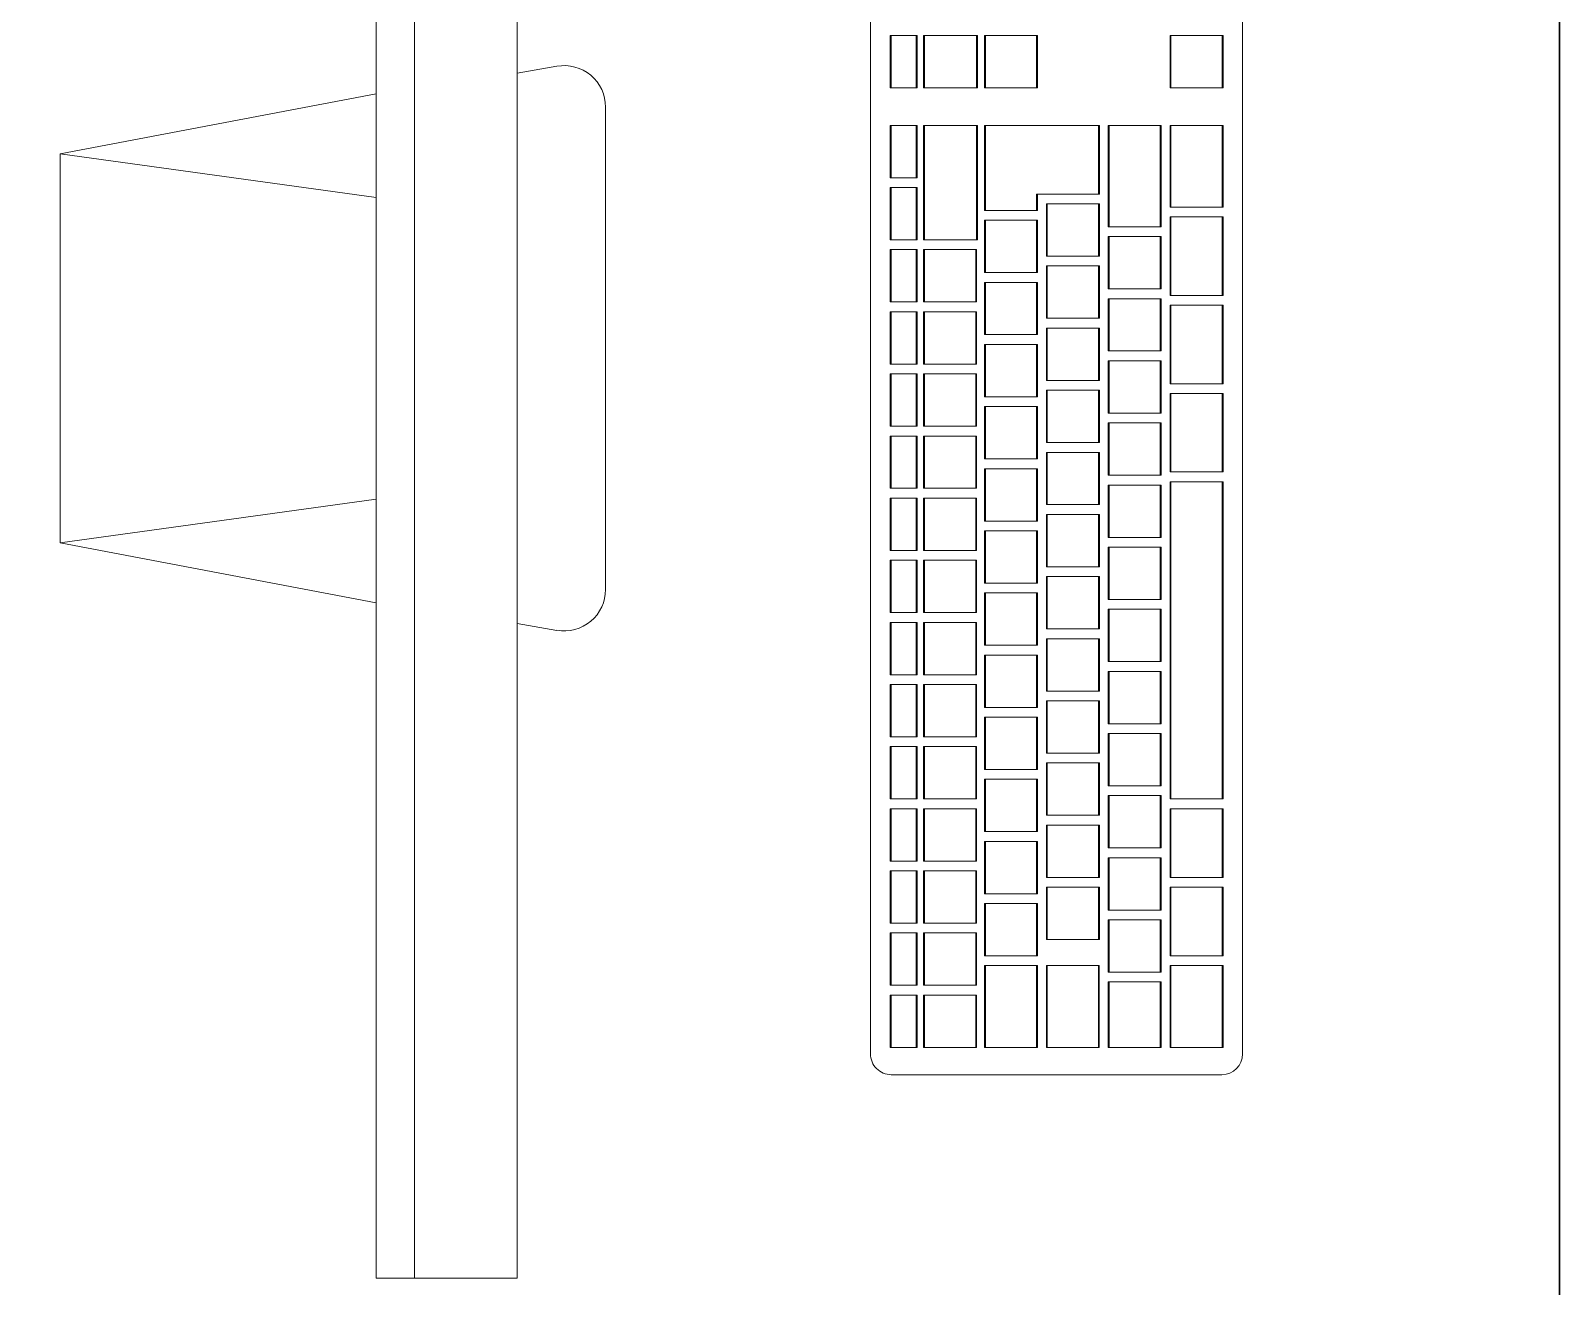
# Model space of a CAD drawing. Header units: millimetres. Extents: x -32954 to 151739, y -65671 to 56243.
# Drawn here: x -17509.9 to -17042, y 45 to 429.1 of the extents above; entities that cross this region are included whole.
import ezdxf

# ---------------------------------------------------------------- set-up
doc = ezdxf.new("R2010")
doc.units = ezdxf.units.MM
for name, color, linetype, lineweight in [('A-GENM', 7, 'Continuous', 9), ('M-EQPM', 7, 'Continuous', 9), ('ТХ_оборудование', 6, 'Continuous', 30)]:
    doc.layers.add(name, color=color, linetype=linetype, lineweight=lineweight)

# ---------------------------------------------------------------- blocks, each defined once
blk = doc.blocks.new('АРМ_Компьютер - ГКБ_АРМ2 _2_2_-10171765-О_ТХ_01')
at = {"layer": 'A-GENM'}
for p, q in [((215.76, -218.66), (-215.83, -218.66)), ((-222.18, -225.01), (-222.18, -326.18)), ((-215.83, -332.53), (215.76, -332.53))]:
    blk.add_line(p, q, dxfattribs=at)
for centre, start, end in [((-215.83, -225.01), 90, 180), ((-215.83, -326.18), 180, 270)]:
    blk.add_arc(centre, 6.35, start, end, dxfattribs=at)
at = {"layer": 'M-EQPM'}
for p, q in [((-77.87, -67.38), (-59.46, 29.37)), ((-59.46, 29.37), (59.46, 29.37)), ((-46.12, -67.38), (-59.46, 29.37)), ((59.46, 29.37), (46.12, -67.38)), ((59.46, 29.37), (77.87, -67.38)), ((-284.46, -67.38), (-284.46, -110.56)), ((284.46, -67.38), (-284.46, -67.38)), ((-284.46, -78.3), (-284.46, -67.38)), ((-284.46, -67.38), (-284.46, -79.06)), ((-284.46, -67.38), (284.46, -67.38)), ((-284.46, -67.38), (284.46, -67.38)), ((-284.46, -79.06), (-284.46, -78.3)), ((284.46, -79.06), (-284.46, -79.06)), ((-284.46, -79.06), (284.46, -79.06)), ((-284.46, -110.56), (284.46, -110.56)), ((-86.27, -122.67), (-84.14, -110.56)), ((84.14, -110.56), (86.27, -122.67)), ((-73.76, -137.58), (73.76, -137.58)), ((-213.83, -232.63), (-213.83, -224.65)), ((-213.83, -224.65), (-197.83, -224.65)), ((-213.83, -224.65), (-213.83, -224.93)), ((-197.83, -224.93), (-213.83, -224.93)), ((-213.83, -224.93), (-213.83, -232.91)), ((-197.83, -224.65), (-197.83, -232.63)), ((-197.83, -224.65), (-197.83, -224.93)), ((-197.83, -232.91), (-197.83, -224.93)), ((-194.83, -232.63), (-194.83, -224.65)), ((-194.83, -224.65), (-178.83, -224.65)), ((-194.83, -224.65), (-194.83, -224.93)), ((-178.83, -224.93), (-194.83, -224.93)), ((-194.83, -224.93), (-194.83, -232.91)), ((-178.83, -224.65), (-178.83, -232.63)), ((-178.83, -224.65), (-178.83, -224.93)), ((-178.83, -232.91), (-178.83, -224.93)), ((-175.83, -232.63), (-175.83, -224.65)), ((-175.83, -224.65), (-159.83, -224.65)), ((-175.83, -224.65), (-175.83, -224.93)), ((-159.83, -224.93), (-175.83, -224.93)), ((-175.83, -224.93), (-175.83, -232.91)), ((-159.83, -224.65), (-159.83, -232.63)), ((-159.83, -224.65), (-159.83, -224.93)), ((-159.83, -232.91), (-159.83, -224.93)), ((-156.83, -232.63), (-156.83, -224.65)), ((-156.83, -224.65), (-140.83, -224.65)), ((-156.83, -224.65), (-156.83, -224.93)), ((-140.83, -224.93), (-156.83, -224.93)), ((-156.83, -224.93), (-156.83, -232.91)), ((-140.83, -224.65), (-140.83, -232.63)), ((-140.83, -224.65), (-140.83, -224.93)), ((-140.83, -232.91), (-140.83, -224.93)), ((-137.83, -232.63), (-137.83, -224.65)), ((-137.83, -224.65), (-121.83, -224.65)), ((-137.83, -224.65), (-137.83, -224.93)), ((-121.83, -224.93), (-137.83, -224.93)), ((-137.83, -224.93), (-137.83, -232.91)), ((-121.83, -224.65), (-121.83, -232.63)), ((-121.83, -224.65), (-121.83, -224.93)), ((-121.83, -232.91), (-121.83, -224.93)), ((-118.83, -232.63), (-118.83, -224.65)), ((-118.83, -224.65), (-102.83, -224.65)), ((-118.83, -224.65), (-118.83, -224.93)), ((-102.83, -224.93), (-118.83, -224.93)), ((-118.83, -224.93), (-118.83, -232.91)), ((-102.83, -224.65), (-102.83, -232.63)), ((-102.83, -224.65), (-102.83, -224.93)), ((-102.83, -232.91), (-102.83, -224.93)), ((-99.83, -232.63), (-99.83, -224.65)), ((-99.83, -224.65), (-83.83, -224.65)), ((-99.83, -224.65), (-99.83, -224.93)), ((-83.83, -224.93), (-99.83, -224.93)), ((-99.83, -224.93), (-99.83, -232.91)), ((-83.83, -224.65), (-83.83, -232.63)), ((-83.83, -224.65), (-83.83, -224.93)), ((-83.83, -232.91), (-83.83, -224.93)), ((-80.83, -232.63), (-80.83, -224.65)), ((-80.83, -224.65), (-64.83, -224.65)), ((-80.83, -224.65), (-80.83, -224.93)), ((-64.83, -224.93), (-80.83, -224.93)), ((-80.83, -224.93), (-80.83, -232.91)), ((-64.83, -224.65), (-64.83, -232.63)), ((-64.83, -224.65), (-64.83, -224.93)), ((-64.83, -232.91), (-64.83, -224.93)), ((-61.83, -232.63), (-61.83, -224.65)), ((-61.83, -224.65), (-45.83, -224.65)), ((-61.83, -224.65), (-61.83, -224.93)), ((-45.83, -224.93), (-61.83, -224.93)), ((-61.83, -224.93), (-61.83, -232.91)), ((-45.83, -224.65), (-45.83, -232.63)), ((-45.83, -224.65), (-45.83, -224.93)), ((-45.83, -232.91), (-45.83, -224.93)), ((-42.83, -232.63), (-42.83, -224.65)), ((-42.83, -224.65), (-26.83, -224.65)), ((-42.83, -224.65), (-42.83, -224.93)), ((-26.83, -224.93), (-42.83, -224.93)), ((-42.83, -224.93), (-42.83, -232.91)), ((-26.83, -224.65), (-26.83, -232.63)), ((-26.83, -224.65), (-26.83, -224.93)), ((-26.83, -232.91), (-26.83, -224.93)), ((-23.83, -232.63), (-23.83, -224.65)), ((-23.83, -224.65), (-7.83, -224.65)), ((-23.83, -224.65), (-23.83, -224.93)), ((-7.83, -224.93), (-23.83, -224.93)), ((-23.83, -224.93), (-23.83, -232.91)), ((-7.83, -224.65), (-7.83, -232.63)), ((-7.83, -224.65), (-7.83, -224.93)), ((-7.83, -232.91), (-7.83, -224.93)), ((-4.83, -232.63), (-4.83, -224.65)), ((-4.83, -224.65), (11.17, -224.65)), ((-4.83, -224.65), (-4.83, -224.93)), ((11.17, -224.93), (-4.83, -224.93)), ((-4.83, -224.93), (-4.83, -232.91)), ((11.17, -224.65), (11.17, -232.63)), ((11.17, -224.65), (11.17, -224.93)), ((11.17, -232.91), (11.17, -224.93)), ((14.17, -232.63), (14.17, -224.65)), ((14.17, -224.65), (30.17, -224.65)), ((14.17, -224.65), (14.17, -224.93)), ((30.17, -224.93), (14.17, -224.93)), ((14.17, -224.93), (14.17, -232.91)), ((30.17, -224.65), (30.17, -232.63)), ((30.17, -224.65), (30.17, -224.93)), ((30.17, -232.91), (30.17, -224.93)), ((33.17, -232.63), (33.17, -224.65)), ((33.17, -224.65), (49.17, -224.65)), ((33.17, -224.65), (33.17, -224.93)), ((49.17, -224.93), (33.17, -224.93)), ((33.17, -224.93), (33.17, -232.91)), ((49.17, -224.65), (49.17, -232.63)), ((49.17, -224.65), (49.17, -224.93)), ((49.17, -232.91), (49.17, -224.93)), ((52.17, -232.63), (52.17, -224.65)), ((52.17, -224.65), (68.17, -224.65)), ((52.17, -224.65), (52.17, -224.93)), ((68.17, -224.93), (52.17, -224.93)), ((52.17, -224.93), (52.17, -232.91)), ((68.17, -224.65), (68.17, -232.63)), ((68.17, -224.65), (68.17, -224.93)), ((68.17, -232.91), (68.17, -224.93)), ((79.67, -232.63), (79.67, -224.65)), ((79.67, -224.65), (95.67, -224.65)), ((79.67, -224.65), (79.67, -224.93)), ((95.67, -224.93), (79.67, -224.93)), ((79.67, -224.93), (79.67, -232.91)), ((95.67, -224.65), (95.67, -232.63)), ((95.67, -224.65), (95.67, -224.93)), ((95.67, -232.91), (95.67, -224.93)), ((-197.83, -232.63), (-213.83, -232.63)), ((-213.83, -232.63), (-213.83, -232.91)), ((-213.83, -232.91), (-197.83, -232.91)), ((-197.83, -232.91), (-197.83, -232.63)), ((-178.83, -232.63), (-194.83, -232.63)), ((-194.83, -232.63), (-194.83, -232.91)), ((-194.83, -232.91), (-178.83, -232.91)), ((-178.83, -232.91), (-178.83, -232.63)), ((-159.83, -232.63), (-175.83, -232.63)), ((-175.83, -232.63), (-175.83, -232.91)), ((-175.83, -232.91), (-159.83, -232.91)), ((-159.83, -232.91), (-159.83, -232.63)), ((-140.83, -232.63), (-156.83, -232.63)), ((-156.83, -232.63), (-156.83, -232.91)), ((-156.83, -232.91), (-140.83, -232.91)), ((-140.83, -232.91), (-140.83, -232.63)), ((-121.83, -232.63), (-137.83, -232.63)), ((-137.83, -232.63), (-137.83, -232.91)), ((-137.83, -232.91), (-121.83, -232.91)), ((-121.83, -232.91), (-121.83, -232.63)), ((-102.83, -232.63), (-118.83, -232.63)), ((-118.83, -232.63), (-118.83, -232.91)), ((-118.83, -232.91), (-102.83, -232.91)), ((-102.83, -232.91), (-102.83, -232.63)), ((-83.83, -232.63), (-99.83, -232.63)), ((-99.83, -232.63), (-99.83, -232.91)), ((-99.83, -232.91), (-83.83, -232.91)), ((-83.83, -232.91), (-83.83, -232.63)), ((-64.83, -232.63), (-80.83, -232.63)), ((-80.83, -232.63), (-80.83, -232.91)), ((-80.83, -232.91), (-64.83, -232.91)), ((-64.83, -232.91), (-64.83, -232.63)), ((-45.83, -232.63), (-61.83, -232.63)), ((-61.83, -232.63), (-61.83, -232.91)), ((-61.83, -232.91), (-45.83, -232.91)), ((-45.83, -232.91), (-45.83, -232.63)), ((-26.83, -232.63), (-42.83, -232.63)), ((-42.83, -232.63), (-42.83, -232.91)), ((-42.83, -232.91), (-26.83, -232.91)), ((-26.83, -232.91), (-26.83, -232.63)), ((-7.83, -232.63), (-23.83, -232.63)), ((-23.83, -232.63), (-23.83, -232.91)), ((-23.83, -232.91), (-7.83, -232.91)), ((-7.83, -232.91), (-7.83, -232.63)), ((11.17, -232.63), (-4.83, -232.63)), ((-4.83, -232.63), (-4.83, -232.91)), ((-4.83, -232.91), (11.17, -232.91)), ((11.17, -232.91), (11.17, -232.63)), ((30.17, -232.63), (14.17, -232.63)), ((14.17, -232.63), (14.17, -232.91)), ((14.17, -232.91), (30.17, -232.91)), ((30.17, -232.91), (30.17, -232.63)), ((49.17, -232.63), (33.17, -232.63)), ((33.17, -232.63), (33.17, -232.91)), ((33.17, -232.91), (49.17, -232.91)), ((49.17, -232.91), (49.17, -232.63)), ((68.17, -232.63), (52.17, -232.63)), ((52.17, -232.63), (52.17, -232.91)), ((52.17, -232.91), (68.17, -232.91)), ((68.17, -232.91), (68.17, -232.63)), ((95.67, -232.63), (79.67, -232.63)), ((79.67, -232.63), (79.67, -232.91)), ((79.67, -232.91), (95.67, -232.91)), ((95.67, -232.91), (95.67, -232.63)), ((-213.83, -250.85), (-213.83, -234.89)), ((-213.83, -234.89), (-197.83, -234.89)), ((-213.83, -234.89), (-213.83, -235.16)), ((-197.83, -235.16), (-213.83, -235.16)), ((-213.83, -235.16), (-213.83, -251.13)), ((-197.83, -234.89), (-197.83, -250.85)), ((-197.83, -234.89), (-197.83, -235.16)), ((-197.83, -251.13), (-197.83, -235.16)), ((-194.83, -250.85), (-194.83, -234.89)), ((-194.83, -234.89), (-178.83, -234.89)), ((-194.83, -234.89), (-194.83, -235.16)), ((-178.83, -235.16), (-194.83, -235.16)), ((-194.83, -235.16), (-194.83, -251.13)), ((-178.83, -234.89), (-178.83, -250.85)), ((-178.83, -234.89), (-178.83, -235.16)), ((-178.83, -251.13), (-178.83, -235.16)), ((-175.83, -250.85), (-175.83, -234.89)), ((-175.83, -234.89), (-159.83, -234.89)), ((-175.83, -234.89), (-175.83, -235.16)), ((-159.83, -235.16), (-175.83, -235.16)), ((-175.83, -235.16), (-175.83, -251.13)), ((-159.83, -234.89), (-159.83, -250.85)), ((-159.83, -234.89), (-159.83, -235.16)), ((-159.83, -251.13), (-159.83, -235.16)), ((-156.83, -250.85), (-156.83, -234.89)), ((-156.83, -234.89), (-140.83, -234.89)), ((-156.83, -234.89), (-156.83, -235.16)), ((-140.83, -235.16), (-156.83, -235.16)), ((-156.83, -235.16), (-156.83, -251.13)), ((-140.83, -234.89), (-140.83, -250.85)), ((-140.83, -234.89), (-140.83, -235.16)), ((-140.83, -251.13), (-140.83, -235.16)), ((-137.83, -250.85), (-137.83, -234.89)), ((-137.83, -234.89), (-121.83, -234.89)), ((-137.83, -234.89), (-137.83, -235.16)), ((-121.83, -235.16), (-137.83, -235.16)), ((-137.83, -235.16), (-137.83, -251.13)), ((-121.83, -234.89), (-121.83, -250.85)), ((-121.83, -234.89), (-121.83, -235.16)), ((-121.83, -251.13), (-121.83, -235.16)), ((-118.83, -250.85), (-118.83, -234.89)), ((-118.83, -234.89), (-102.83, -234.89)), ((-118.83, -234.89), (-118.83, -235.16)), ((-102.83, -235.16), (-118.83, -235.16)), ((-118.83, -235.16), (-118.83, -251.13)), ((-102.83, -234.89), (-102.83, -250.85)), ((-102.83, -234.89), (-102.83, -235.16)), ((-102.83, -251.13), (-102.83, -235.16)), ((-99.83, -250.85), (-99.83, -234.89)), ((-99.83, -234.89), (-83.83, -234.89)), ((-99.83, -234.89), (-99.83, -235.16)), ((-83.83, -235.16), (-99.83, -235.16)), ((-99.83, -235.16), (-99.83, -251.13)), ((-83.83, -234.89), (-83.83, -250.85)), ((-83.83, -234.89), (-83.83, -235.16)), ((-83.83, -251.13), (-83.83, -235.16)), ((-80.83, -250.85), (-80.83, -234.89)), ((-80.83, -234.89), (-64.83, -234.89)), ((-80.83, -234.89), (-80.83, -235.16)), ((-64.83, -235.16), (-80.83, -235.16)), ((-80.83, -235.16), (-80.83, -251.13)), ((-64.83, -234.89), (-64.83, -250.85)), ((-64.83, -234.89), (-64.83, -235.16)), ((-64.83, -251.13), (-64.83, -235.16)), ((-61.83, -250.85), (-61.83, -234.89)), ((-61.83, -234.89), (-45.83, -234.89)), ((-61.83, -234.89), (-61.83, -235.16)), ((-45.83, -235.16), (-61.83, -235.16)), ((-61.83, -235.16), (-61.83, -251.13)), ((-45.83, -234.89), (-45.83, -250.85)), ((-45.83, -234.89), (-45.83, -235.16)), ((-45.83, -251.13), (-45.83, -235.16)), ((-42.83, -250.85), (-42.83, -234.89)), ((-42.83, -234.89), (-26.83, -234.89)), ((-42.83, -234.89), (-42.83, -235.16)), ((-26.83, -235.16), (-42.83, -235.16)), ((-42.83, -235.16), (-42.83, -251.13)), ((-26.83, -234.89), (-26.83, -250.85)), ((-26.83, -234.89), (-26.83, -235.16)), ((-26.83, -251.13), (-26.83, -235.16)), ((-23.83, -250.85), (-23.83, -234.89)), ((-23.83, -234.89), (-7.83, -234.89)), ((-23.83, -234.89), (-23.83, -235.16)), ((-7.83, -235.16), (-23.83, -235.16)), ((-23.83, -235.16), (-23.83, -251.13)), ((-7.83, -234.89), (-7.83, -250.85)), ((-7.83, -234.89), (-7.83, -235.16)), ((-7.83, -251.13), (-7.83, -235.16)), ((-4.83, -250.85), (-4.83, -234.89)), ((-4.83, -234.89), (11.17, -234.89)), ((-4.83, -234.89), (-4.83, -235.16)), ((11.17, -235.16), (-4.83, -235.16)), ((-4.83, -235.16), (-4.83, -251.13)), ((11.17, -234.89), (11.17, -250.85)), ((11.17, -234.89), (11.17, -235.16)), ((11.17, -251.13), (11.17, -235.16)), ((14.17, -250.85), (14.17, -234.89)), ((14.17, -234.89), (30.17, -234.89)), ((14.17, -234.89), (14.17, -235.16)), ((30.17, -235.16), (14.17, -235.16)), ((14.17, -235.16), (14.17, -251.13)), ((30.17, -234.89), (30.17, -250.85)), ((30.17, -234.89), (30.17, -235.16)), ((30.17, -251.13), (30.17, -235.16)), ((33.17, -251.13), (33.17, -234.89)), ((33.17, -234.89), (68.17, -234.89)), ((33.17, -234.89), (33.17, -235.16)), ((68.17, -235.16), (33.17, -235.16)), ((33.17, -235.16), (33.17, -251.4)), ((68.17, -234.89), (68.17, -251.13)), ((68.17, -234.89), (68.17, -235.16)), ((68.17, -251.4), (68.17, -235.16)), ((79.67, -251.13), (79.67, -234.89)), ((79.67, -234.89), (95.67, -234.89)), ((79.67, -234.89), (79.67, -235.16)), ((95.67, -235.16), (79.67, -235.16)), ((79.67, -235.16), (79.67, -251.4)), ((95.67, -234.89), (95.67, -251.13)), ((95.67, -234.89), (95.67, -235.16)), ((95.67, -251.4), (95.67, -235.16)), ((-197.83, -250.85), (-213.83, -250.85)), ((-213.83, -250.85), (-213.83, -251.13)), ((-213.83, -251.13), (-197.83, -251.13)), ((-197.83, -251.13), (-197.83, -250.85)), ((-178.83, -250.85), (-194.83, -250.85)), ((-194.83, -250.85), (-194.83, -251.13)), ((-194.83, -251.13), (-178.83, -251.13)), ((-178.83, -251.13), (-178.83, -250.85)), ((-159.83, -250.85), (-175.83, -250.85)), ((-175.83, -250.85), (-175.83, -251.13)), ((-175.83, -251.13), (-159.83, -251.13)), ((-159.83, -251.13), (-159.83, -250.85)), ((-140.83, -250.85), (-156.83, -250.85)), ((-156.83, -250.85), (-156.83, -251.13)), ((-156.83, -251.13), (-140.83, -251.13)), ((-140.83, -251.13), (-140.83, -250.85)), ((-121.83, -250.85), (-137.83, -250.85)), ((-137.83, -250.85), (-137.83, -251.13)), ((-137.83, -251.13), (-121.83, -251.13)), ((-121.83, -251.13), (-121.83, -250.85)), ((-102.83, -250.85), (-118.83, -250.85)), ((-118.83, -250.85), (-118.83, -251.13)), ((-118.83, -251.13), (-102.83, -251.13)), ((-102.83, -251.13), (-102.83, -250.85)), ((-83.83, -250.85), (-99.83, -250.85)), ((-99.83, -250.85), (-99.83, -251.13)), ((-99.83, -251.13), (-83.83, -251.13)), ((-83.83, -251.13), (-83.83, -250.85)), ((-64.83, -250.85), (-80.83, -250.85)), ((-80.83, -250.85), (-80.83, -251.13)), ((-80.83, -251.13), (-64.83, -251.13)), ((-64.83, -251.13), (-64.83, -250.85)), ((-45.83, -250.85), (-61.83, -250.85)), ((-61.83, -250.85), (-61.83, -251.13)), ((-61.83, -251.13), (-45.83, -251.13)), ((-45.83, -251.13), (-45.83, -250.85)), ((-26.83, -250.85), (-42.83, -250.85)), ((-42.83, -250.85), (-42.83, -251.13)), ((-42.83, -251.13), (-26.83, -251.13)), ((-26.83, -251.13), (-26.83, -250.85)), ((-7.83, -250.85), (-23.83, -250.85)), ((-23.83, -250.85), (-23.83, -251.13)), ((-23.83, -251.13), (-7.83, -251.13)), ((-7.83, -251.13), (-7.83, -250.85)), ((11.17, -250.85), (-4.83, -250.85)), ((-4.83, -250.85), (-4.83, -251.13)), ((-4.83, -251.13), (11.17, -251.13)), ((11.17, -251.13), (11.17, -250.85)), ((30.17, -250.85), (14.17, -250.85)), ((14.17, -250.85), (14.17, -251.13)), ((14.17, -251.13), (30.17, -251.13)), ((30.17, -251.13), (30.17, -250.85)), ((68.17, -251.13), (33.17, -251.13)), ((33.17, -251.4), (33.17, -251.13)), ((33.17, -251.4), (68.17, -251.4)), ((68.17, -251.13), (68.17, -251.4)), ((95.67, -251.13), (79.67, -251.13)), ((79.67, -251.4), (79.67, -251.13)), ((79.67, -251.4), (95.67, -251.4)), ((95.67, -251.13), (95.67, -251.4)), ((-213.83, -269.48), (-213.83, -253.54)), ((-213.83, -253.54), (-188.83, -253.54)), ((-213.83, -253.54), (-213.83, -253.82)), ((-188.83, -253.82), (-213.83, -253.82)), ((-213.83, -253.82), (-213.83, -269.75)), ((-188.83, -253.54), (-188.83, -269.48)), ((-188.83, -253.54), (-188.83, -253.82)), ((-188.83, -269.75), (-188.83, -253.82)), ((-185.83, -269.5), (-185.83, -253.54)), ((-185.83, -253.54), (-169.83, -253.54)), ((-185.83, -253.54), (-185.83, -253.82)), ((-169.83, -253.82), (-185.83, -253.82)), ((-185.83, -253.82), (-185.83, -269.78)), ((-169.83, -253.54), (-169.83, -269.5)), ((-169.83, -253.54), (-169.83, -253.82)), ((-169.83, -269.78), (-169.83, -253.82)), ((-166.83, -269.5), (-166.83, -253.54)), ((-166.83, -253.54), (-150.83, -253.54)), ((-166.83, -253.54), (-166.83, -253.82)), ((-150.83, -253.82), (-166.83, -253.82)), ((-166.83, -253.82), (-166.83, -269.78)), ((-150.83, -253.54), (-150.83, -269.5)), ((-150.83, -253.54), (-150.83, -253.82)), ((-150.83, -269.78), (-150.83, -253.82)), ((-147.83, -269.5), (-147.83, -253.54)), ((-147.83, -253.54), (-131.83, -253.54)), ((-147.83, -253.54), (-147.83, -253.82)), ((-131.83, -253.82), (-147.83, -253.82)), ((-147.83, -253.82), (-147.83, -269.78)), ((-131.83, -253.54), (-131.83, -269.5)), ((-131.83, -253.54), (-131.83, -253.82)), ((-131.83, -269.78), (-131.83, -253.82)), ((-128.83, -269.5), (-128.83, -253.54)), ((-128.83, -253.54), (-112.83, -253.54)), ((-128.83, -253.54), (-128.83, -253.82)), ((-112.83, -253.82), (-128.83, -253.82)), ((-128.83, -253.82), (-128.83, -269.78)), ((-112.83, -253.54), (-112.83, -269.5)), ((-112.83, -253.54), (-112.83, -253.82)), ((-112.83, -269.78), (-112.83, -253.82)), ((-109.83, -269.5), (-109.83, -253.54)), ((-109.83, -253.54), (-93.83, -253.54)), ((-109.83, -253.54), (-109.83, -253.82)), ((-93.83, -253.82), (-109.83, -253.82)), ((-109.83, -253.82), (-109.83, -269.78)), ((-93.83, -253.54), (-93.83, -269.5)), ((-93.83, -253.54), (-93.83, -253.82)), ((-93.83, -269.78), (-93.83, -253.82)), ((-90.83, -269.5), (-90.83, -253.54)), ((-90.83, -253.54), (-74.83, -253.54)), ((-90.83, -253.54), (-90.83, -253.82)), ((-74.83, -253.82), (-90.83, -253.82)), ((-90.83, -253.82), (-90.83, -269.78)), ((-74.83, -253.54), (-74.83, -269.5)), ((-74.83, -253.54), (-74.83, -253.82)), ((-74.83, -269.78), (-74.83, -253.82)), ((-71.83, -269.5), (-71.83, -253.54)), ((-71.83, -253.54), (-55.83, -253.54)), ((-71.83, -253.54), (-71.83, -253.82)), ((-55.83, -253.82), (-71.83, -253.82)), ((-71.83, -253.82), (-71.83, -269.78)), ((-55.83, -253.54), (-55.83, -269.5)), ((-55.83, -253.54), (-55.83, -253.82)), ((-55.83, -269.78), (-55.83, -253.82)), ((-52.83, -269.5), (-52.83, -253.54)), ((-52.83, -253.54), (-36.83, -253.54)), ((-52.83, -253.54), (-52.83, -253.82)), ((-36.83, -253.82), (-52.83, -253.82)), ((-52.83, -253.82), (-52.83, -269.78)), ((-36.83, -253.54), (-36.83, -269.5)), ((-36.83, -253.54), (-36.83, -253.82)), ((-36.83, -269.78), (-36.83, -253.82)), ((-33.83, -269.5), (-33.83, -253.54)), ((-33.83, -253.54), (-17.83, -253.54)), ((-33.83, -253.54), (-33.83, -253.82)), ((-17.83, -253.82), (-33.83, -253.82)), ((-33.83, -253.82), (-33.83, -269.78)), ((-17.83, -253.54), (-17.83, -269.5)), ((-17.83, -253.54), (-17.83, -253.82)), ((-17.83, -269.78), (-17.83, -253.82)), ((-14.83, -269.5), (-14.83, -253.54)), ((-14.83, -253.54), (1.17, -253.54)), ((-14.83, -253.54), (-14.83, -253.82)), ((1.17, -253.82), (-14.83, -253.82)), ((-14.83, -253.82), (-14.83, -269.78)), ((1.17, -253.54), (1.17, -269.5)), ((1.17, -253.54), (1.17, -253.82)), ((1.17, -269.78), (1.17, -253.82)), ((4.17, -269.5), (4.17, -253.54)), ((4.17, -253.54), (20.17, -253.54)), ((4.17, -253.54), (4.17, -253.82)), ((20.17, -253.82), (4.17, -253.82)), ((4.17, -253.82), (4.17, -269.78)), ((20.17, -253.54), (20.17, -269.5)), ((20.17, -253.54), (20.17, -253.82)), ((20.17, -269.78), (20.17, -253.82)), ((23.17, -269.5), (23.17, -253.54)), ((23.17, -253.54), (39.17, -253.54)), ((23.17, -253.54), (23.17, -253.82)), ((39.17, -253.82), (23.17, -253.82)), ((23.17, -253.82), (23.17, -269.78)), ((39.17, -253.54), (39.17, -269.5)), ((39.17, -253.54), (39.17, -253.82)), ((39.17, -269.78), (39.17, -253.82)), ((42.17, -269.5), (42.17, -253.54)), ((42.17, -253.54), (68.17, -253.54)), ((42.17, -253.54), (42.17, -253.82)), ((68.17, -253.82), (42.17, -253.82)), ((42.17, -253.82), (42.17, -269.78)), ((68.17, -253.54), (68.17, -288.43)), ((68.17, -253.54), (68.17, -253.82)), ((68.17, -288.7), (68.17, -253.82)), ((79.67, -253.54), (95.67, -253.54)), ((79.67, -269.48), (79.67, -253.54)), ((79.67, -253.82), (79.67, -253.54)), ((79.67, -253.82), (79.67, -269.75)), ((95.67, -253.82), (79.67, -253.82)), ((95.67, -253.54), (95.67, -269.48)), ((95.67, -253.54), (95.67, -253.82)), ((95.67, -269.75), (95.67, -253.82)), ((-188.83, -269.48), (-213.83, -269.48)), ((-213.83, -269.48), (-213.83, -269.75)), ((-213.83, -269.75), (-188.83, -269.75)), ((-188.83, -269.75), (-188.83, -269.48)), ((-169.83, -269.5), (-185.83, -269.5)), ((-185.83, -269.5), (-185.83, -269.78)), ((-185.83, -269.78), (-169.83, -269.78)), ((-169.83, -269.78), (-169.83, -269.5)), ((-150.83, -269.5), (-166.83, -269.5)), ((-166.83, -269.5), (-166.83, -269.78)), ((-166.83, -269.78), (-150.83, -269.78)), ((-150.83, -269.78), (-150.83, -269.5)), ((-131.83, -269.5), (-147.83, -269.5)), ((-147.83, -269.5), (-147.83, -269.78)), ((-147.83, -269.78), (-131.83, -269.78)), ((-131.83, -269.78), (-131.83, -269.5)), ((-112.83, -269.5), (-128.83, -269.5)), ((-128.83, -269.5), (-128.83, -269.78)), ((-128.83, -269.78), (-112.83, -269.78)), ((-112.83, -269.78), (-112.83, -269.5)), ((-93.83, -269.5), (-109.83, -269.5)), ((-109.83, -269.5), (-109.83, -269.78)), ((-109.83, -269.78), (-93.83, -269.78)), ((-93.83, -269.78), (-93.83, -269.5)), ((-74.83, -269.5), (-90.83, -269.5)), ((-90.83, -269.5), (-90.83, -269.78)), ((-90.83, -269.78), (-74.83, -269.78)), ((-74.83, -269.78), (-74.83, -269.5)), ((-55.83, -269.5), (-71.83, -269.5)), ((-71.83, -269.5), (-71.83, -269.78)), ((-71.83, -269.78), (-55.83, -269.78)), ((-55.83, -269.78), (-55.83, -269.5)), ((-36.83, -269.5), (-52.83, -269.5)), ((-52.83, -269.5), (-52.83, -269.78)), ((-52.83, -269.78), (-36.83, -269.78)), ((-36.83, -269.78), (-36.83, -269.5)), ((-17.83, -269.5), (-33.83, -269.5)), ((-33.83, -269.5), (-33.83, -269.78)), ((-33.83, -269.78), (-17.83, -269.78)), ((-17.83, -269.78), (-17.83, -269.5)), ((1.17, -269.5), (-14.83, -269.5)), ((-14.83, -269.5), (-14.83, -269.78)), ((-14.83, -269.78), (1.17, -269.78)), ((1.17, -269.78), (1.17, -269.5)), ((20.17, -269.5), (4.17, -269.5)), ((4.17, -269.5), (4.17, -269.78)), ((4.17, -269.78), (20.17, -269.78)), ((20.17, -269.78), (20.17, -269.5)), ((39.17, -269.5), (23.17, -269.5)), ((23.17, -269.5), (23.17, -269.78)), ((23.17, -269.78), (39.17, -269.78)), ((39.17, -269.78), (39.17, -269.5)), ((47.17, -269.5), (42.17, -269.5)), ((42.17, -269.78), (42.17, -269.5)), ((42.17, -269.78), (47.17, -269.78)), ((47.17, -288.43), (47.17, -269.5)), ((47.17, -269.5), (47.17, -269.78)), ((47.17, -269.78), (47.17, -288.7)), ((95.67, -269.48), (79.67, -269.48)), ((79.67, -269.48), (79.67, -269.75)), ((79.67, -269.75), (95.67, -269.75)), ((95.67, -269.48), (95.67, -269.75)), ((-213.83, -288.41), (-213.83, -272.47)), ((-213.83, -272.47), (-188.83, -272.47)), ((-213.83, -272.47), (-213.83, -272.74)), ((-188.83, -272.74), (-213.83, -272.74)), ((-213.83, -272.74), (-213.83, -288.68)), ((-188.83, -272.47), (-188.83, -288.41)), ((-188.83, -272.47), (-188.83, -272.74)), ((-188.83, -288.68), (-188.83, -272.74)), ((-180.83, -288.43), (-180.83, -272.47)), ((-180.83, -272.47), (-164.83, -272.47)), ((-180.83, -272.47), (-180.83, -272.74)), ((-164.83, -272.74), (-180.83, -272.74)), ((-180.83, -272.74), (-180.83, -288.7)), ((-164.83, -272.47), (-164.83, -288.43)), ((-164.83, -272.47), (-164.83, -272.74)), ((-164.83, -288.7), (-164.83, -272.74)), ((-161.83, -288.43), (-161.83, -272.47)), ((-161.83, -272.47), (-145.83, -272.47)), ((-161.83, -272.47), (-161.83, -272.74)), ((-145.83, -272.74), (-161.83, -272.74)), ((-161.83, -272.74), (-161.83, -288.7)), ((-145.83, -272.47), (-145.83, -288.43)), ((-145.83, -272.47), (-145.83, -272.74)), ((-145.83, -288.7), (-145.83, -272.74)), ((-142.83, -288.43), (-142.83, -272.47)), ((-142.83, -272.47), (-126.83, -272.47)), ((-142.83, -272.47), (-142.83, -272.74)), ((-126.83, -272.74), (-142.83, -272.74)), ((-142.83, -272.74), (-142.83, -288.7)), ((-126.83, -272.47), (-126.83, -288.43)), ((-126.83, -272.47), (-126.83, -272.74)), ((-126.83, -288.7), (-126.83, -272.74)), ((-123.83, -288.43), (-123.83, -272.47)), ((-123.83, -272.47), (-107.83, -272.47)), ((-123.83, -272.47), (-123.83, -272.74)), ((-107.83, -272.74), (-123.83, -272.74)), ((-123.83, -272.74), (-123.83, -288.7)), ((-107.83, -272.47), (-107.83, -288.43)), ((-107.83, -272.47), (-107.83, -272.74)), ((-107.83, -288.7), (-107.83, -272.74)), ((-104.83, -288.43), (-104.83, -272.47)), ((-104.83, -272.47), (-88.83, -272.47)), ((-104.83, -272.47), (-104.83, -272.74)), ((-88.83, -272.74), (-104.83, -272.74)), ((-104.83, -272.74), (-104.83, -288.7)), ((-88.83, -272.47), (-88.83, -288.43)), ((-88.83, -272.47), (-88.83, -272.74)), ((-88.83, -288.7), (-88.83, -272.74)), ((-85.83, -288.43), (-85.83, -272.47)), ((-85.83, -272.47), (-69.83, -272.47)), ((-85.83, -272.47), (-85.83, -272.74)), ((-69.83, -272.74), (-85.83, -272.74)), ((-85.83, -272.74), (-85.83, -288.7)), ((-69.83, -272.47), (-69.83, -288.43)), ((-69.83, -272.47), (-69.83, -272.74)), ((-69.83, -288.7), (-69.83, -272.74)), ((-66.83, -288.43), (-66.83, -272.47)), ((-66.83, -272.47), (-50.83, -272.47)), ((-66.83, -272.47), (-66.83, -272.74)), ((-50.83, -272.74), (-66.83, -272.74)), ((-66.83, -272.74), (-66.83, -288.7)), ((-50.83, -272.47), (-50.83, -288.43)), ((-50.83, -272.47), (-50.83, -272.74)), ((-50.83, -288.7), (-50.83, -272.74)), ((-47.83, -288.43), (-47.83, -272.47)), ((-47.83, -272.47), (-31.83, -272.47)), ((-47.83, -272.47), (-47.83, -272.74)), ((-31.83, -272.74), (-47.83, -272.74)), ((-47.83, -272.74), (-47.83, -288.7)), ((-31.83, -272.47), (-31.83, -288.43)), ((-31.83, -272.47), (-31.83, -272.74)), ((-31.83, -288.7), (-31.83, -272.74)), ((-28.83, -288.43), (-28.83, -272.47)), ((-28.83, -272.47), (-12.83, -272.47)), ((-28.83, -272.47), (-28.83, -272.74)), ((-12.83, -272.74), (-28.83, -272.74)), ((-28.83, -272.74), (-28.83, -288.7)), ((-12.83, -272.47), (-12.83, -288.43)), ((-12.83, -272.47), (-12.83, -272.74)), ((-12.83, -288.7), (-12.83, -272.74)), ((-9.83, -288.43), (-9.83, -272.47)), ((-9.83, -272.47), (6.17, -272.47)), ((-9.83, -272.47), (-9.83, -272.74)), ((6.17, -272.74), (-9.83, -272.74)), ((-9.83, -272.74), (-9.83, -288.7)), ((6.17, -272.47), (6.17, -288.43)), ((6.17, -272.47), (6.17, -272.74)), ((6.17, -288.7), (6.17, -272.74)), ((9.17, -288.43), (9.17, -272.47)), ((9.17, -272.47), (25.17, -272.47)), ((9.17, -272.47), (9.17, -272.74)), ((25.17, -272.74), (9.17, -272.74)), ((9.17, -272.74), (9.17, -288.7)), ((25.17, -272.47), (25.17, -288.43)), ((25.17, -272.47), (25.17, -272.74)), ((25.17, -288.7), (25.17, -272.74)), ((28.17, -288.43), (28.17, -272.47)), ((28.17, -272.47), (44.17, -272.47)), ((28.17, -272.47), (28.17, -272.74)), ((44.17, -272.74), (28.17, -272.74)), ((28.17, -272.74), (28.17, -288.7)), ((44.17, -272.47), (44.17, -288.43)), ((44.17, -272.47), (44.17, -272.74)), ((44.17, -288.7), (44.17, -272.74)), ((-188.83, -288.41), (-213.83, -288.41)), ((-213.83, -288.41), (-213.83, -288.68)), ((-213.83, -288.68), (-188.83, -288.68)), ((-188.83, -288.68), (-188.83, -288.41)), ((-164.83, -288.43), (-180.83, -288.43)), ((-180.83, -288.43), (-180.83, -288.7)), ((-180.83, -288.7), (-164.83, -288.7)), ((-164.83, -288.7), (-164.83, -288.43)), ((-145.83, -288.43), (-161.83, -288.43)), ((-161.83, -288.43), (-161.83, -288.7)), ((-161.83, -288.7), (-145.83, -288.7)), ((-145.83, -288.7), (-145.83, -288.43)), ((-126.83, -288.43), (-142.83, -288.43)), ((-142.83, -288.43), (-142.83, -288.7)), ((-142.83, -288.7), (-126.83, -288.7)), ((-126.83, -288.7), (-126.83, -288.43)), ((-107.83, -288.43), (-123.83, -288.43)), ((-123.83, -288.43), (-123.83, -288.7)), ((-123.83, -288.7), (-107.83, -288.7)), ((-107.83, -288.7), (-107.83, -288.43)), ((-88.83, -288.43), (-104.83, -288.43)), ((-104.83, -288.43), (-104.83, -288.7)), ((-104.83, -288.7), (-88.83, -288.7)), ((-88.83, -288.7), (-88.83, -288.43)), ((-69.83, -288.43), (-85.83, -288.43)), ((-85.83, -288.43), (-85.83, -288.7)), ((-85.83, -288.7), (-69.83, -288.7)), ((-69.83, -288.7), (-69.83, -288.43)), ((-50.83, -288.43), (-66.83, -288.43)), ((-66.83, -288.43), (-66.83, -288.7)), ((-66.83, -288.7), (-50.83, -288.7)), ((-50.83, -288.7), (-50.83, -288.43)), ((-31.83, -288.43), (-47.83, -288.43)), ((-47.83, -288.43), (-47.83, -288.7)), ((-47.83, -288.7), (-31.83, -288.7)), ((-31.83, -288.7), (-31.83, -288.43)), ((-12.83, -288.43), (-28.83, -288.43)), ((-28.83, -288.43), (-28.83, -288.7)), ((-28.83, -288.7), (-12.83, -288.7)), ((-12.83, -288.7), (-12.83, -288.43)), ((6.17, -288.43), (-9.83, -288.43)), ((-9.83, -288.43), (-9.83, -288.7)), ((-9.83, -288.7), (6.17, -288.7)), ((6.17, -288.7), (6.17, -288.43)), ((25.17, -288.43), (9.17, -288.43)), ((9.17, -288.43), (9.17, -288.7)), ((9.17, -288.7), (25.17, -288.7)), ((25.17, -288.7), (25.17, -288.43)), ((44.17, -288.43), (28.17, -288.43)), ((28.17, -288.43), (28.17, -288.7)), ((28.17, -288.7), (44.17, -288.7)), ((44.17, -288.7), (44.17, -288.43)), ((68.17, -288.43), (47.17, -288.43)), ((47.17, -288.43), (47.17, -288.7)), ((47.17, -288.7), (68.17, -288.7)), ((68.17, -288.43), (68.17, -288.7)), ((-213.83, -307.33), (-213.83, -291.39)), ((-213.83, -291.39), (-193.83, -291.39)), ((-213.83, -291.39), (-213.83, -291.67)), ((-193.83, -291.67), (-213.83, -291.67)), ((-213.83, -291.67), (-213.83, -307.61)), ((-193.83, -291.39), (-193.83, -307.33)), ((-193.83, -291.39), (-193.83, -291.67)), ((-193.83, -307.61), (-193.83, -291.67)), ((-190.83, -307.35), (-190.83, -291.39)), ((-190.83, -291.39), (-174.83, -291.39)), ((-190.83, -291.39), (-190.83, -291.67)), ((-174.83, -291.67), (-190.83, -291.67)), ((-190.83, -291.67), (-190.83, -307.63)), ((-174.83, -291.39), (-174.83, -307.35)), ((-174.83, -291.39), (-174.83, -291.67)), ((-174.83, -307.63), (-174.83, -291.67)), ((-171.83, -307.35), (-171.83, -291.39)), ((-171.83, -291.39), (-155.83, -291.39)), ((-171.83, -291.39), (-171.83, -291.67)), ((-155.83, -291.67), (-171.83, -291.67)), ((-171.83, -291.67), (-171.83, -307.63)), ((-155.83, -291.39), (-155.83, -307.35)), ((-155.83, -291.39), (-155.83, -291.67)), ((-155.83, -307.63), (-155.83, -291.67)), ((-152.83, -307.35), (-152.83, -291.39)), ((-152.83, -291.39), (-136.83, -291.39)), ((-152.83, -291.39), (-152.83, -291.67)), ((-136.83, -291.67), (-152.83, -291.67)), ((-152.83, -291.67), (-152.83, -307.63)), ((-136.83, -291.39), (-136.83, -307.35)), ((-136.83, -291.39), (-136.83, -291.67)), ((-136.83, -307.63), (-136.83, -291.67)), ((-133.83, -307.35), (-133.83, -291.39)), ((-133.83, -291.39), (-117.83, -291.39)), ((-133.83, -291.39), (-133.83, -291.67)), ((-117.83, -291.67), (-133.83, -291.67)), ((-133.83, -291.67), (-133.83, -307.63)), ((-117.83, -291.39), (-117.83, -307.35)), ((-117.83, -291.39), (-117.83, -291.67)), ((-117.83, -307.63), (-117.83, -291.67)), ((-114.83, -307.35), (-114.83, -291.39)), ((-114.83, -291.39), (-98.83, -291.39)), ((-114.83, -291.39), (-114.83, -291.67)), ((-98.83, -291.67), (-114.83, -291.67)), ((-114.83, -291.67), (-114.83, -307.63)), ((-98.83, -291.39), (-98.83, -307.35)), ((-98.83, -291.39), (-98.83, -291.67)), ((-98.83, -307.63), (-98.83, -291.67)), ((-95.83, -307.35), (-95.83, -291.39)), ((-95.83, -291.39), (-79.83, -291.39)), ((-95.83, -291.39), (-95.83, -291.67)), ((-79.83, -291.67), (-95.83, -291.67)), ((-95.83, -291.67), (-95.83, -307.63)), ((-79.83, -291.39), (-79.83, -307.35)), ((-79.83, -291.39), (-79.83, -291.67)), ((-79.83, -307.63), (-79.83, -291.67)), ((-76.83, -307.35), (-76.83, -291.39)), ((-76.83, -291.39), (-60.83, -291.39)), ((-76.83, -291.39), (-76.83, -291.67)), ((-60.83, -291.67), (-76.83, -291.67)), ((-76.83, -291.67), (-76.83, -307.63)), ((-60.83, -291.39), (-60.83, -307.35)), ((-60.83, -291.39), (-60.83, -291.67)), ((-60.83, -307.63), (-60.83, -291.67)), ((-57.83, -307.35), (-57.83, -291.39)), ((-57.83, -291.39), (-41.83, -291.39)), ((-57.83, -291.39), (-57.83, -291.67)), ((-41.83, -291.67), (-57.83, -291.67)), ((-57.83, -291.67), (-57.83, -307.63)), ((-41.83, -291.39), (-41.83, -307.35)), ((-41.83, -291.39), (-41.83, -291.67)), ((-41.83, -307.63), (-41.83, -291.67)), ((-38.83, -307.35), (-38.83, -291.39)), ((-38.83, -291.39), (-22.83, -291.39)), ((-38.83, -291.39), (-38.83, -291.67)), ((-22.83, -291.67), (-38.83, -291.67)), ((-38.83, -291.67), (-38.83, -307.63)), ((-22.83, -291.39), (-22.83, -307.35)), ((-22.83, -291.39), (-22.83, -291.67)), ((-22.83, -307.63), (-22.83, -291.67)), ((-19.83, -307.35), (-19.83, -291.39)), ((-19.83, -291.39), (-3.83, -291.39)), ((-19.83, -291.39), (-19.83, -291.67)), ((-3.83, -291.67), (-19.83, -291.67)), ((-19.83, -291.67), (-19.83, -307.63)), ((-3.83, -291.39), (-3.83, -307.35)), ((-3.83, -291.39), (-3.83, -291.67)), ((-3.83, -307.63), (-3.83, -291.67)), ((-0.83, -307.35), (-0.83, -291.39)), ((-0.83, -291.39), (15.17, -291.39)), ((-0.83, -291.39), (-0.83, -291.67)), ((15.17, -291.67), (-0.83, -291.67)), ((-0.83, -291.67), (-0.83, -307.63)), ((15.17, -291.39), (15.17, -307.35)), ((15.17, -291.39), (15.17, -291.67)), ((15.17, -307.63), (15.17, -291.67)), ((18.17, -307.35), (18.17, -291.39)), ((18.17, -291.39), (34.17, -291.39)), ((18.17, -291.39), (18.17, -291.67)), ((34.17, -291.67), (18.17, -291.67)), ((18.17, -291.67), (18.17, -307.63)), ((34.17, -291.39), (34.17, -307.35)), ((34.17, -291.39), (34.17, -291.67)), ((34.17, -307.63), (34.17, -291.67)), ((37.17, -307.35), (37.17, -291.39)), ((37.17, -291.39), (68.17, -291.39)), ((37.17, -291.39), (37.17, -291.67)), ((68.17, -291.67), (37.17, -291.67)), ((37.17, -291.67), (37.17, -307.63)), ((68.17, -291.39), (68.17, -307.35)), ((68.17, -291.39), (68.17, -291.67)), ((68.17, -307.63), (68.17, -291.67)), ((-193.83, -307.33), (-213.83, -307.33)), ((-213.83, -307.33), (-213.83, -307.61)), ((-213.83, -307.61), (-193.83, -307.61)), ((-193.83, -307.61), (-193.83, -307.33)), ((-174.83, -307.35), (-190.83, -307.35)), ((-190.83, -307.35), (-190.83, -307.63)), ((-190.83, -307.63), (-174.83, -307.63)), ((-174.83, -307.63), (-174.83, -307.35)), ((-155.83, -307.35), (-171.83, -307.35)), ((-171.83, -307.35), (-171.83, -307.63)), ((-171.83, -307.63), (-155.83, -307.63)), ((-155.83, -307.63), (-155.83, -307.35)), ((-136.83, -307.35), (-152.83, -307.35)), ((-152.83, -307.35), (-152.83, -307.63)), ((-152.83, -307.63), (-136.83, -307.63)), ((-136.83, -307.63), (-136.83, -307.35)), ((-117.83, -307.35), (-133.83, -307.35)), ((-133.83, -307.35), (-133.83, -307.63)), ((-133.83, -307.63), (-117.83, -307.63)), ((-117.83, -307.63), (-117.83, -307.35)), ((-98.83, -307.35), (-114.83, -307.35)), ((-114.83, -307.35), (-114.83, -307.63)), ((-114.83, -307.63), (-98.83, -307.63)), ((-98.83, -307.63), (-98.83, -307.35)), ((-79.83, -307.35), (-95.83, -307.35)), ((-95.83, -307.35), (-95.83, -307.63)), ((-95.83, -307.63), (-79.83, -307.63)), ((-79.83, -307.63), (-79.83, -307.35)), ((-60.83, -307.35), (-76.83, -307.35)), ((-76.83, -307.35), (-76.83, -307.63)), ((-76.83, -307.63), (-60.83, -307.63)), ((-60.83, -307.63), (-60.83, -307.35)), ((-41.83, -307.35), (-57.83, -307.35)), ((-57.83, -307.35), (-57.83, -307.63)), ((-57.83, -307.63), (-41.83, -307.63)), ((-41.83, -307.63), (-41.83, -307.35)), ((-22.83, -307.35), (-38.83, -307.35)), ((-38.83, -307.35), (-38.83, -307.63)), ((-38.83, -307.63), (-22.83, -307.63)), ((-22.83, -307.63), (-22.83, -307.35)), ((-3.83, -307.35), (-19.83, -307.35)), ((-19.83, -307.35), (-19.83, -307.63)), ((-19.83, -307.63), (-3.83, -307.63)), ((-3.83, -307.63), (-3.83, -307.35)), ((15.17, -307.35), (-0.83, -307.35)), ((-0.83, -307.35), (-0.83, -307.63)), ((-0.83, -307.63), (15.17, -307.63)), ((15.17, -307.63), (15.17, -307.35)), ((34.17, -307.35), (18.17, -307.35)), ((18.17, -307.35), (18.17, -307.63)), ((18.17, -307.63), (34.17, -307.63)), ((34.17, -307.63), (34.17, -307.35)), ((68.17, -307.35), (37.17, -307.35)), ((37.17, -307.35), (37.17, -307.63)), ((37.17, -307.63), (68.17, -307.63)), ((68.17, -307.63), (68.17, -307.35)), ((-213.83, -326.26), (-213.83, -310.32)), ((-213.83, -310.32), (-188.83, -310.32)), ((-213.83, -310.32), (-213.83, -310.6)), ((-188.83, -310.6), (-213.83, -310.6)), ((-213.83, -310.6), (-213.83, -326.54)), ((-188.83, -310.32), (-188.83, -326.26)), ((-188.83, -310.32), (-188.83, -310.6)), ((-188.83, -326.54), (-188.83, -310.6)), ((-185.83, -326.26), (-185.83, -310.32)), ((-185.83, -310.32), (-164.83, -310.32)), ((-185.83, -310.32), (-185.83, -310.6)), ((-164.83, -310.6), (-185.83, -310.6)), ((-185.83, -310.6), (-185.83, -326.54)), ((-164.83, -310.32), (-164.83, -326.26)), ((-164.83, -310.32), (-164.83, -310.6)), ((-164.83, -326.54), (-164.83, -310.6)), ((-161.83, -326.26), (-161.83, -310.32)), ((-161.83, -310.32), (-140.83, -310.32)), ((-161.83, -310.32), (-161.83, -310.6)), ((-140.83, -310.6), (-161.83, -310.6)), ((-161.83, -310.6), (-161.83, -326.54)), ((-140.83, -310.32), (-140.83, -326.26)), ((-140.83, -310.32), (-140.83, -310.6)), ((-140.83, -326.54), (-140.83, -310.6)), ((-137.83, -326.26), (-137.83, -310.32)), ((-137.83, -310.32), (-40.83, -310.32)), ((-137.83, -310.32), (-137.83, -310.6)), ((-40.83, -310.6), (-137.83, -310.6)), ((-137.83, -310.6), (-137.83, -326.54)), ((-40.83, -310.32), (-40.83, -326.26)), ((-40.83, -310.32), (-40.83, -310.6)), ((-40.83, -326.54), (-40.83, -310.6)), ((-37.83, -326.26), (-37.83, -310.32)), ((-37.83, -310.32), (-13.83, -310.32)), ((-37.83, -310.32), (-37.83, -310.6)), ((-13.83, -310.6), (-37.83, -310.6)), ((-37.83, -310.6), (-37.83, -326.54)), ((-13.83, -310.32), (-13.83, -326.26)), ((-13.83, -310.32), (-13.83, -310.6)), ((-13.83, -326.54), (-13.83, -310.6)), ((-10.83, -326.26), (-10.83, -310.32)), ((-10.83, -310.32), (13.17, -310.32)), ((-10.83, -310.32), (-10.83, -310.6)), ((13.17, -310.6), (-10.83, -310.6)), ((-10.83, -310.6), (-10.83, -326.54)), ((13.17, -310.32), (13.17, -326.26)), ((13.17, -310.32), (13.17, -310.6)), ((13.17, -326.54), (13.17, -310.6)), ((16.17, -326.26), (16.17, -310.32)), ((16.17, -310.32), (40.17, -310.32)), ((16.17, -310.32), (16.17, -310.6)), ((40.17, -310.6), (16.17, -310.6)), ((16.17, -310.6), (16.17, -326.54)), ((40.17, -310.32), (40.17, -326.26)), ((40.17, -310.32), (40.17, -310.6)), ((40.17, -326.54), (40.17, -310.6)), ((43.17, -326.26), (43.17, -310.32)), ((43.17, -310.32), (68.17, -310.32)), ((43.17, -310.32), (43.17, -310.6)), ((68.17, -310.6), (43.17, -310.6)), ((43.17, -310.6), (43.17, -326.54)), ((68.17, -310.32), (68.17, -326.26)), ((68.17, -310.32), (68.17, -310.6)), ((68.17, -326.54), (68.17, -310.6)), ((79.67, -310.32), (95.67, -310.32)), ((79.67, -326.26), (79.67, -310.32)), ((79.67, -310.6), (79.67, -310.32)), ((79.67, -310.6), (79.67, -326.54)), ((95.67, -310.6), (79.67, -310.6)), ((95.67, -310.32), (95.67, -326.26)), ((95.67, -310.32), (95.67, -310.6)), ((95.67, -326.54), (95.67, -310.6)), ((-188.83, -326.26), (-213.83, -326.26)), ((-213.83, -326.26), (-213.83, -326.54)), ((-213.83, -326.54), (-188.83, -326.54)), ((-188.83, -326.54), (-188.83, -326.26)), ((-164.83, -326.26), (-185.83, -326.26)), ((-185.83, -326.26), (-185.83, -326.54)), ((-185.83, -326.54), (-164.83, -326.54)), ((-164.83, -326.54), (-164.83, -326.26)), ((-140.83, -326.26), (-161.83, -326.26)), ((-161.83, -326.26), (-161.83, -326.54)), ((-161.83, -326.54), (-140.83, -326.54)), ((-140.83, -326.54), (-140.83, -326.26)), ((-40.83, -326.26), (-137.83, -326.26)), ((-137.83, -326.26), (-137.83, -326.54)), ((-137.83, -326.54), (-40.83, -326.54)), ((-40.83, -326.54), (-40.83, -326.26)), ((-13.83, -326.26), (-37.83, -326.26)), ((-37.83, -326.54), (-37.83, -326.26)), ((-37.83, -326.54), (-13.83, -326.54)), ((-13.83, -326.26), (-13.83, -326.54)), ((13.17, -326.26), (-10.83, -326.26)), ((-10.83, -326.54), (-10.83, -326.26)), ((-10.83, -326.54), (13.17, -326.54)), ((13.17, -326.26), (13.17, -326.54)), ((40.17, -326.26), (16.17, -326.26)), ((16.17, -326.54), (16.17, -326.26)), ((16.17, -326.54), (40.17, -326.54)), ((40.17, -326.26), (40.17, -326.54)), ((68.17, -326.26), (43.17, -326.26)), ((43.17, -326.54), (43.17, -326.26)), ((43.17, -326.54), (68.17, -326.54)), ((68.17, -326.26), (68.17, -326.54)), ((95.67, -326.26), (79.67, -326.26)), ((79.67, -326.26), (79.67, -326.54)), ((79.67, -326.54), (95.67, -326.54)), ((95.67, -326.26), (95.67, -326.54))]:
    blk.add_line(p, q, dxfattribs=at)
for centre, start, end in [((-73.76, -124.88), 170, 270), ((73.76, -124.88), 270, 10)]:
    blk.add_arc(centre, 12.7, start, end, dxfattribs=at)

msp = doc.modelspace()

# ---------------------------------------------------------------- linework, layer by layer
at = {"layer": 'ТХ_оборудование', "color": 1}
msp.add_lwpolyline([(-17042.02, 1013.5), (-17042.02, -486.5), (-17742.02, -486.5), (-17742.02, 1013.5)], close=True, dxfattribs=at)

# ---------------------------------------------------------------- block references
at = {"layer": 'M-EQPM', "rotation": 89.99999999999999}
msp.add_blockref('АРМ_Компьютер - ГКБ_АРМ2 _2_2_-10171765-О_ТХ_01', (-17471.51, 331.92), dxfattribs=at)

doc.saveas('drawing.dxf')
